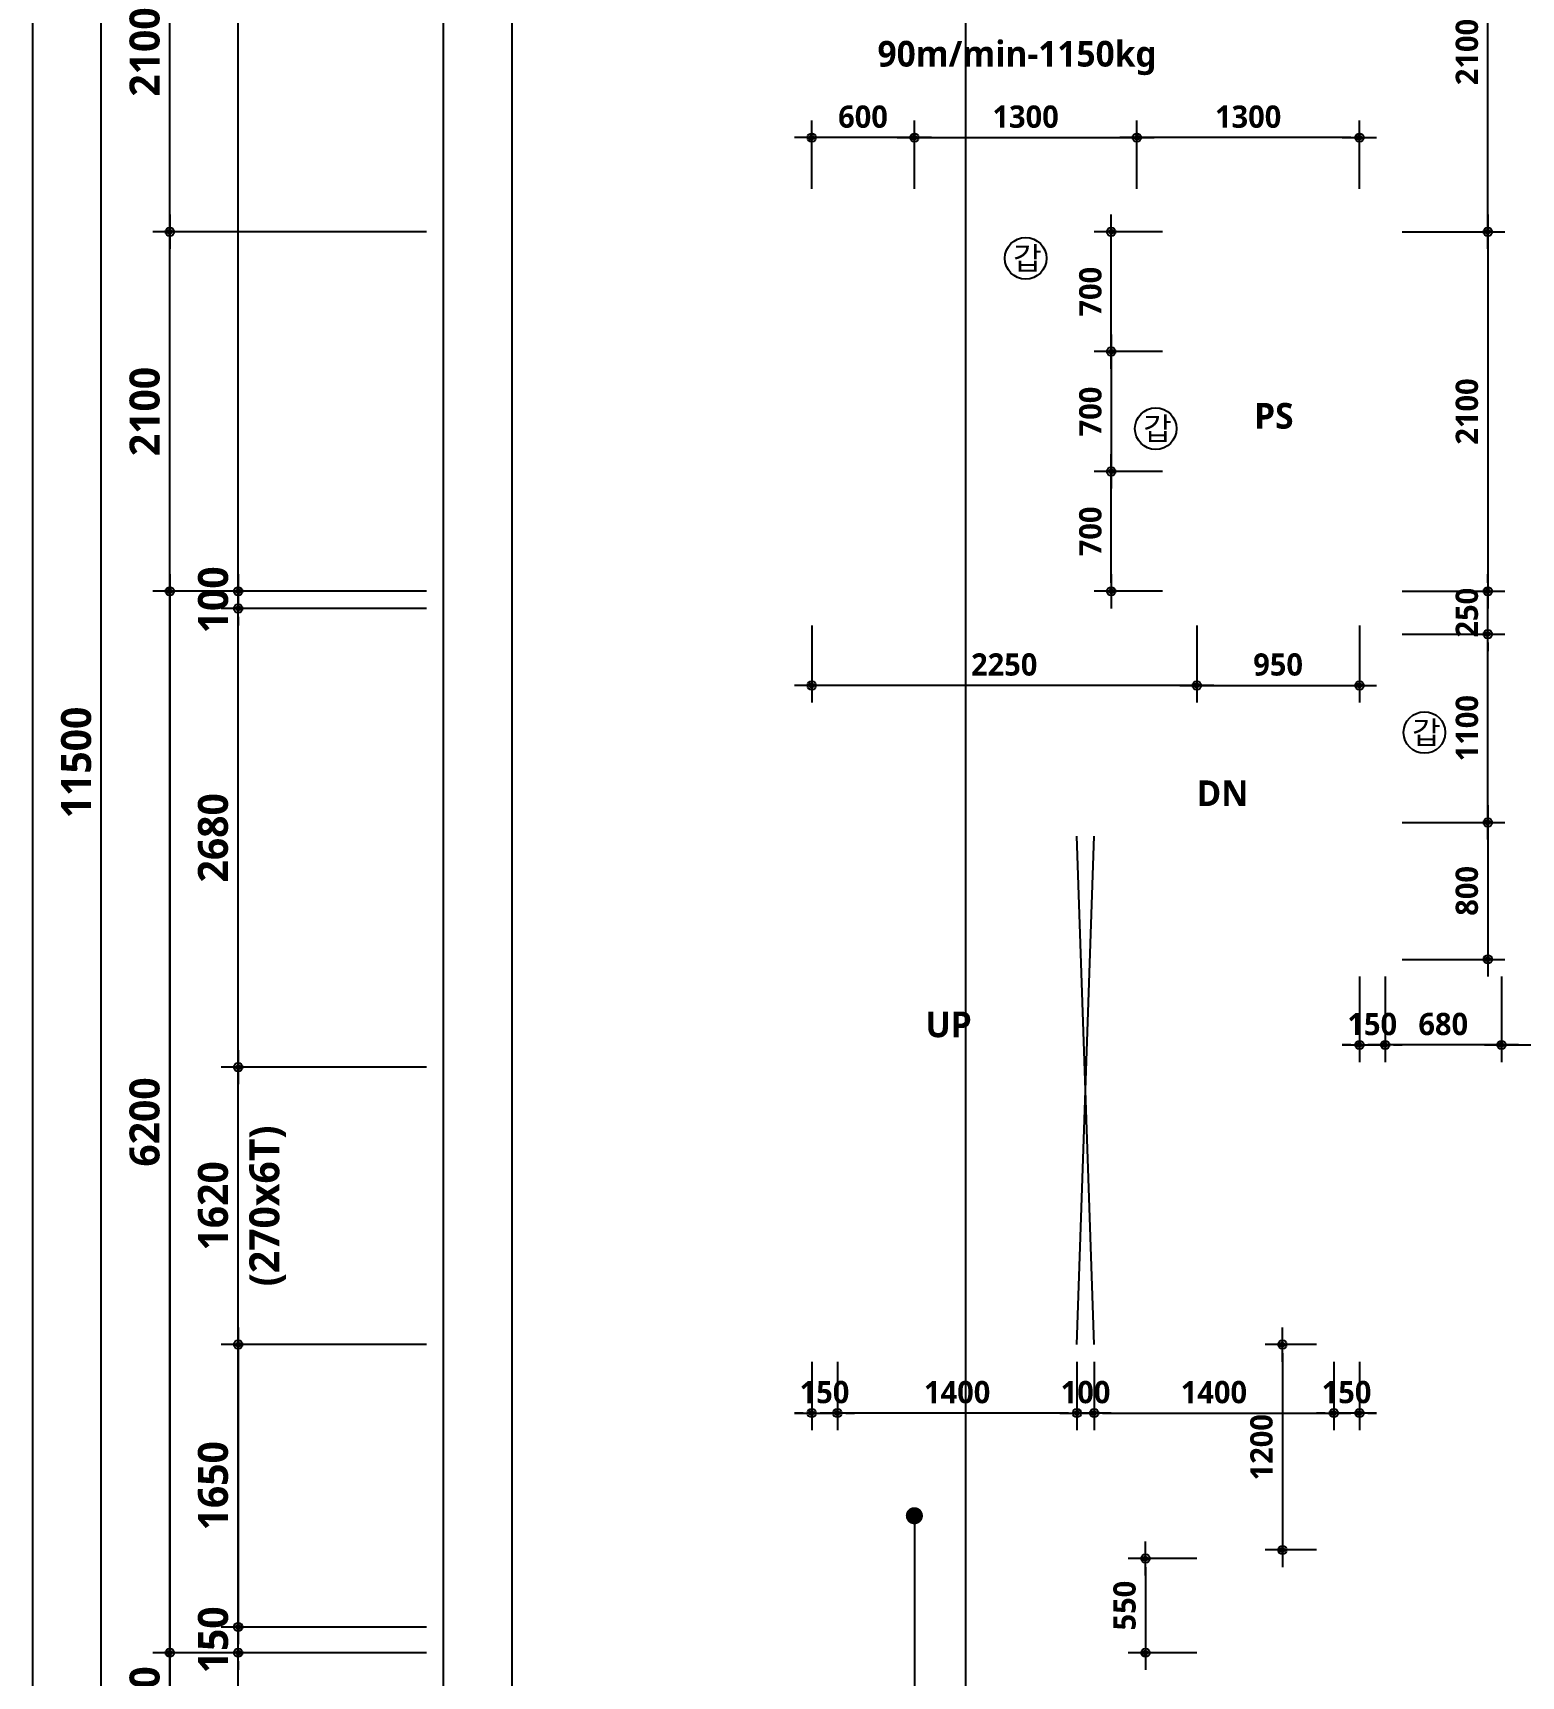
# Model space of a CAD drawing. Header units: millimetres. Extents: x -12482 to 126000, y 0 to 220200.
# Drawn here: x 61450 to 70145, y 157913 to 167512 of the extents above; entities that cross this region are included whole.
import ezdxf
from ezdxf.enums import TextEntityAlignment as Align

# ---------------------------------------------------------------- set-up
doc = ezdxf.new("R2010")
doc.units = ezdxf.units.MM
doc.header["$LTSCALE"] = 60
doc.linetypes.add('CEN', pattern=[62, 60, -1, 0, -1])
doc.layers.get('Defpoints').update_dxf_attribs({"color": 153})
for name, color, linetype in [('A-ANNO-DIM', 4, 'Continuous'), ('A-ANNO-SYMB', 7, 'Continuous'), ('A-ANNO-TEXT1', 7, 'Continuous'), ('A-ANNO-TITL', 7, 'Continuous'), ('A-FLOR-OPEN-BELO', 6, 'CEN'), ('A-ST-AXIS-DIM', 7, 'Continuous'), ('AA-MKXX', 3, 'Continuous')]:
    doc.layers.add(name, color=color, linetype=linetype)
doc.layers.add('G(그리드1)', color=185, linetype='Continuous', plot=False)
doc.layers.add('G(그리드2)', color=235, linetype='Continuous', plot=False)
doc.styles.add('2020음성 1차', font='NanumGothicBold.ttf')
doc.styles.add('SH_진천_나눔', font='')
doc.styles.get('SH_진천_나눔').set_extended_font_data('NanumGothic', bold=True)
doc.dimstyles.new('SHP 50', dxfattribs={"dimscale": 50, "dimtxt": 3.5, "dimasz": 1, "dimexe": 2, "dimexo": 2, "dimgap": 1, "dimtad": 1, "dimdec": 0, "dimzin": 0, "dimdsep": 46, "dimtxsty": 'SH_진천_나눔', "dimblk": 'DIMDOT', "dimcen": 0.09, "dimclrd": 256, "dimclre": 256, "dimclrt": 3, "dimadec": 0, "dimazin": 1, "dimtfac": 1, "dimtdec": 0, "dimtix": 1, "dimtmove": 2, "dimatfit": 0, "dimldrblk": 'DIMDOT', "dimfxl": 1, "dimtolj": 1, "dimtzin": 0, "dimlwd": -1, "dimlwe": -1, "dimarcsym": 0})
doc.dimstyles.new('SHP 50내부', dxfattribs={"dimscale": 50, "dimtxt": 2.6, "dimasz": 1, "dimexe": 2, "dimexo": 2, "dimgap": 1, "dimtad": 1, "dimdec": 0, "dimzin": 0, "dimdsep": 46, "dimtxsty": '2020음성 1차', "dimblk": 'DIMDOT', "dimcen": 0.09, "dimclrd": 256, "dimclre": 256, "dimclrt": 3, "dimadec": 0, "dimazin": 1, "dimtfac": 1, "dimtdec": 0, "dimtix": 1, "dimtmove": 2, "dimatfit": 0, "dimldrblk": 'DIMDOT', "dimfxl": 1, "dimtolj": 1, "dimtzin": 0, "dimlwd": -1, "dimlwe": -1, "dimarcsym": 0})

# ---------------------------------------------------------------- blocks, each defined once
blk = doc.blocks.new('DIMDOT')
at = {"color": 0}
blk.add_line((-2, 0), (2, 0), dxfattribs=at)
for radius in [0.5, 0.25]:
    blk.add_circle((0, 0), radius, dxfattribs=at)
blk = doc.blocks.new('*D18799')
at = {"layer": 'A-ANNO-DIM'}
for p, q in [((66600, 166600), (66600, 167000)), ((67900, 166600), (67900, 167000)), ((66650, 166900), (67850, 166900))]:
    blk.add_line(p, q, dxfattribs=at)
at = {"layer": 'Defpoints', "color": 0}
for p in [(67900, 166900), (66600, 166500), (67900, 166500)]:
    blk.add_point(p, dxfattribs=at)
at = {"layer": 'A-ANNO-DIM', "linetype": 'ByBlock', "xscale": 50, "yscale": 50, "zscale": 50, "rotation": 180}
blk.add_blockref('DIMDOT', (66600, 166900), dxfattribs=at)
at = {"layer": 'A-ANNO-DIM', "linetype": 'ByBlock', "xscale": 50, "yscale": 50, "zscale": 50}
blk.add_blockref('DIMDOT', (67900, 166900), dxfattribs=at)
at = {"layer": 'A-ANNO-DIM', "color": 3, "insert": (67250, 167021.7), "char_height": 130, "attachment_point": 5, "style": '2020음성 1차'}
blk.add_mtext('\\A1;1300', dxfattribs=at)
blk = doc.blocks.new('*D18800')
at = {"layer": 'A-ANNO-DIM'}
for p, q in [((66000, 166600), (66000, 167000)), ((66600, 166600), (66600, 167000)), ((66550, 166900), (66050, 166900))]:
    blk.add_line(p, q, dxfattribs=at)
at = {"layer": 'Defpoints', "color": 0}
for p in [(66000, 166900), (66000, 166500), (66600, 166500)]:
    blk.add_point(p, dxfattribs=at)
at = {"layer": 'A-ANNO-DIM', "linetype": 'ByBlock', "xscale": 50, "yscale": 50, "zscale": 50, "rotation": 180}
blk.add_blockref('DIMDOT', (66000, 166900), dxfattribs=at)
at = {"layer": 'A-ANNO-DIM', "linetype": 'ByBlock', "xscale": 50, "yscale": 50, "zscale": 50}
blk.add_blockref('DIMDOT', (66600, 166900), dxfattribs=at)
at = {"layer": 'A-ANNO-DIM', "color": 3, "insert": (66300, 167021.7), "char_height": 130, "attachment_point": 5, "style": '2020음성 1차'}
blk.add_mtext('\\A1;600', dxfattribs=at)
blk = doc.blocks.new('*D18801')
at = {"layer": 'A-ANNO-DIM'}
for p, q in [((67900, 166600), (67900, 167000)), ((69200, 166600), (69200, 167000)), ((69150, 166900), (67950, 166900))]:
    blk.add_line(p, q, dxfattribs=at)
at = {"layer": 'Defpoints', "color": 0}
for p in [(67900, 166900), (67900, 166500), (69200, 166500)]:
    blk.add_point(p, dxfattribs=at)
at = {"layer": 'A-ANNO-DIM', "linetype": 'ByBlock', "xscale": 50, "yscale": 50, "zscale": 50, "rotation": 180}
blk.add_blockref('DIMDOT', (67900, 166900), dxfattribs=at)
at = {"layer": 'A-ANNO-DIM', "linetype": 'ByBlock', "xscale": 50, "yscale": 50, "zscale": 50}
blk.add_blockref('DIMDOT', (69200, 166900), dxfattribs=at)
at = {"layer": 'A-ANNO-DIM', "color": 3, "insert": (68550, 167021.7), "char_height": 130, "attachment_point": 5, "style": '2020음성 1차'}
blk.add_mtext('\\A1;1300', dxfattribs=at)
blk = doc.blocks.new('*D18802')
at = {"layer": 'A-ANNO-DIM'}
for p, q in [((68050, 165650), (67650, 165650)), ((67750, 165600), (67750, 165000)), ((68050, 164950), (67650, 164950))]:
    blk.add_line(p, q, dxfattribs=at)
at = {"layer": 'Defpoints', "color": 0}
for p in [(68150, 165650), (67750, 164950), (68150, 164950)]:
    blk.add_point(p, dxfattribs=at)
at = {"layer": 'A-ANNO-DIM', "linetype": 'ByBlock', "xscale": 50, "yscale": 50, "zscale": 50}
for p, rotation in [((67750, 165650), 90), ((67750, 164950), 270)]:
    blk.add_blockref('DIMDOT', p, dxfattribs=dict(at, rotation=rotation))
at = {"layer": 'A-ANNO-DIM', "color": 3, "insert": (67628.7, 165300), "char_height": 130, "attachment_point": 5, "rotation": 90, "style": '2020음성 1차'}
blk.add_mtext('\\A1;700', dxfattribs=at)
blk = doc.blocks.new('*D18803')
at = {"layer": 'A-ANNO-DIM'}
for p, q in [((68050, 164950), (67650, 164950)), ((67750, 164300), (67750, 164900)), ((68050, 164250), (67650, 164250))]:
    blk.add_line(p, q, dxfattribs=at)
at = {"layer": 'Defpoints', "color": 0}
for p in [(67750, 164950), (68150, 164950), (68150, 164250)]:
    blk.add_point(p, dxfattribs=at)
at = {"layer": 'A-ANNO-DIM', "linetype": 'ByBlock', "xscale": 50, "yscale": 50, "zscale": 50}
for p, rotation in [((67750, 164950), 90), ((67750, 164250), 270)]:
    blk.add_blockref('DIMDOT', p, dxfattribs=dict(at, rotation=rotation))
at = {"layer": 'A-ANNO-DIM', "color": 3, "insert": (67628.7, 164600), "char_height": 130, "attachment_point": 5, "rotation": 90, "style": '2020음성 1차'}
blk.add_mtext('\\A1;700', dxfattribs=at)
blk = doc.blocks.new('*D18804')
at = {"layer": 'A-ANNO-DIM'}
for p, q in [((68050, 166350), (67650, 166350)), ((67750, 165700), (67750, 166300)), ((68050, 165650), (67650, 165650))]:
    blk.add_line(p, q, dxfattribs=at)
at = {"layer": 'Defpoints', "color": 0}
for p in [(67750, 166350), (68150, 166350), (68150, 165650)]:
    blk.add_point(p, dxfattribs=at)
at = {"layer": 'A-ANNO-DIM', "linetype": 'ByBlock', "xscale": 50, "yscale": 50, "zscale": 50}
for p, rotation in [((67750, 166350), 90), ((67750, 165650), 270)]:
    blk.add_blockref('DIMDOT', p, dxfattribs=dict(at, rotation=rotation))
at = {"layer": 'A-ANNO-DIM', "color": 3, "insert": (67628.7, 166000), "char_height": 130, "attachment_point": 5, "rotation": 90, "style": '2020음성 1차'}
blk.add_mtext('\\A1;700', dxfattribs=at)
blk = doc.blocks.new('갑종 TEXT100')
at = {"layer": 'A-ANNO-SYMB'}
blk.add_circle((0, 0), 243, dxfattribs=at)
at = {"layer": 'A-ANNO-TITL', "style": '2020음성 1차'}
blk.add_text('갑 ', height=266.7, dxfattribs=at).set_placement((67, 0), align=Align.MIDDLE_CENTER)
blk = doc.blocks.new('*D18807')
at = {"layer": 'A-ANNO-DIM'}
for p, q in [((67550, 159750), (67550, 159350)), ((67650, 159750), (67650, 159350)), ((67500, 159450), (67450, 159450)), ((67650, 159450), (67550, 159450)), ((67700, 159450), (67750, 159450))]:
    blk.add_line(p, q, dxfattribs=at)
at = {"layer": 'Defpoints', "color": 0}
for p in [(67550, 159850), (67650, 159850), (67550, 159450)]:
    blk.add_point(p, dxfattribs=at)
at = {"layer": 'A-ANNO-DIM', "linetype": 'ByBlock', "xscale": 50, "yscale": 50, "zscale": 50}
blk.add_blockref('DIMDOT', (67550, 159450), dxfattribs=at)
at = {"layer": 'A-ANNO-DIM', "linetype": 'ByBlock', "xscale": 50, "yscale": 50, "zscale": 50, "rotation": 180}
blk.add_blockref('DIMDOT', (67650, 159450), dxfattribs=at)
at = {"layer": 'A-ANNO-DIM', "color": 3, "insert": (67600, 159571.3), "char_height": 130, "attachment_point": 5, "style": '2020음성 1차'}
blk.add_mtext('\\A1;100', dxfattribs=at)
blk = doc.blocks.new('*D18808')
at = {"layer": 'A-ANNO-DIM'}
for p, q in [((67650, 159750), (67650, 159350)), ((69050, 159750), (69050, 159350)), ((67700, 159450), (69000, 159450))]:
    blk.add_line(p, q, dxfattribs=at)
at = {"layer": 'Defpoints', "color": 0}
for p in [(67650, 159850), (69050, 159850), (69050, 159450)]:
    blk.add_point(p, dxfattribs=at)
at = {"layer": 'A-ANNO-DIM', "linetype": 'ByBlock', "xscale": 50, "yscale": 50, "zscale": 50, "rotation": 180}
blk.add_blockref('DIMDOT', (67650, 159450), dxfattribs=at)
at = {"layer": 'A-ANNO-DIM', "linetype": 'ByBlock', "xscale": 50, "yscale": 50, "zscale": 50}
blk.add_blockref('DIMDOT', (69050, 159450), dxfattribs=at)
at = {"layer": 'A-ANNO-DIM', "color": 3, "insert": (68350, 159571.3), "char_height": 130, "attachment_point": 5, "style": '2020음성 1차'}
blk.add_mtext('\\A1;1400', dxfattribs=at)
blk = doc.blocks.new('*D18809')
at = {"layer": 'A-ANNO-DIM'}
for p, q in [((69050, 159750), (69050, 159350)), ((69200, 159750), (69200, 159350)), ((69000, 159450), (68950, 159450)), ((69200, 159450), (69050, 159450)), ((69250, 159450), (69300, 159450))]:
    blk.add_line(p, q, dxfattribs=at)
at = {"layer": 'Defpoints', "color": 0}
for p in [(69050, 159850), (69200, 159850), (69050, 159450)]:
    blk.add_point(p, dxfattribs=at)
at = {"layer": 'A-ANNO-DIM', "linetype": 'ByBlock', "xscale": 50, "yscale": 50, "zscale": 50}
blk.add_blockref('DIMDOT', (69050, 159450), dxfattribs=at)
at = {"layer": 'A-ANNO-DIM', "linetype": 'ByBlock', "xscale": 50, "yscale": 50, "zscale": 50, "rotation": 180}
blk.add_blockref('DIMDOT', (69200, 159450), dxfattribs=at)
at = {"layer": 'A-ANNO-DIM', "color": 3, "insert": (69125, 159571.5), "char_height": 130, "attachment_point": 5, "style": '2020음성 1차'}
blk.add_mtext('\\A1;150', dxfattribs=at)
blk = doc.blocks.new('*D18810')
at = {"layer": 'A-ANNO-DIM'}
for p, q in [((66150, 159750), (66150, 159350)), ((67550, 159750), (67550, 159350)), ((67500, 159450), (66200, 159450))]:
    blk.add_line(p, q, dxfattribs=at)
at = {"layer": 'Defpoints', "color": 0}
for p in [(66150, 159850), (67550, 159850), (66150, 159450)]:
    blk.add_point(p, dxfattribs=at)
at = {"layer": 'A-ANNO-DIM', "linetype": 'ByBlock', "xscale": 50, "yscale": 50, "zscale": 50, "rotation": 180}
blk.add_blockref('DIMDOT', (66150, 159450), dxfattribs=at)
at = {"layer": 'A-ANNO-DIM', "linetype": 'ByBlock', "xscale": 50, "yscale": 50, "zscale": 50}
blk.add_blockref('DIMDOT', (67550, 159450), dxfattribs=at)
at = {"layer": 'A-ANNO-DIM', "color": 3, "insert": (66850, 159571.3), "char_height": 130, "attachment_point": 5, "style": '2020음성 1차'}
blk.add_mtext('\\A1;1400', dxfattribs=at)
blk = doc.blocks.new('*D18811')
at = {"layer": 'A-ANNO-DIM'}
for p, q in [((66000, 159750), (66000, 159350)), ((66150, 159750), (66150, 159350)), ((65950, 159450), (65900, 159450)), ((66000, 159450), (66150, 159450)), ((66200, 159450), (66250, 159450))]:
    blk.add_line(p, q, dxfattribs=at)
at = {"layer": 'Defpoints', "color": 0}
for p in [(66000, 159850), (66150, 159850), (66150, 159450)]:
    blk.add_point(p, dxfattribs=at)
at = {"layer": 'A-ANNO-DIM', "linetype": 'ByBlock', "xscale": 50, "yscale": 50, "zscale": 50}
blk.add_blockref('DIMDOT', (66000, 159450), dxfattribs=at)
at = {"layer": 'A-ANNO-DIM', "linetype": 'ByBlock', "xscale": 50, "yscale": 50, "zscale": 50, "rotation": 180}
blk.add_blockref('DIMDOT', (66150, 159450), dxfattribs=at)
at = {"layer": 'A-ANNO-DIM', "color": 3, "insert": (66075, 159571.5), "char_height": 130, "attachment_point": 5, "style": '2020음성 1차'}
blk.add_mtext('\\A1;150', dxfattribs=at)
blk = doc.blocks.new('*D18812')
at = {"layer": 'A-ST-AXIS-DIM'}
for p, q in [((63750, 161470), (62550, 161470)), ((62650, 159900), (62650, 161420)), ((63750, 159850), (62550, 159850))]:
    blk.add_line(p, q, dxfattribs=at)
at = {"layer": 'Defpoints', "color": 0}
for p in [(62650, 161470), (63850, 161470), (63850, 159850)]:
    blk.add_point(p, dxfattribs=at)
at = {"layer": 'A-ST-AXIS-DIM', "linetype": 'ByBlock', "xscale": 50, "yscale": 50, "zscale": 50}
for p, rotation in [((62650, 161470), 90), ((62650, 159850), 270)]:
    blk.add_blockref('DIMDOT', p, dxfattribs=dict(at, rotation=rotation))
at = {"layer": 'A-ST-AXIS-DIM', "color": 3, "char_height": 175, "attachment_point": 5, "rotation": 90, "style": 'SH_진천_나눔'}
for s, insert in [('\\A1;(270x6T)', (62821.6, 160660)), ('\\A1;1620', (62503.4, 160660))]:
    blk.add_mtext(s, dxfattribs=dict(at, insert=insert))
blk = doc.blocks.new('*D18813')
at = {"layer": 'A-ST-AXIS-DIM'}
for p, q in [((63750, 164150), (62550, 164150)), ((62650, 161520), (62650, 164100)), ((63750, 161470), (62550, 161470))]:
    blk.add_line(p, q, dxfattribs=at)
at = {"layer": 'Defpoints', "color": 0}
for p in [(62650, 164150), (63850, 164150), (63850, 161470)]:
    blk.add_point(p, dxfattribs=at)
at = {"layer": 'A-ST-AXIS-DIM', "linetype": 'ByBlock', "xscale": 50, "yscale": 50, "zscale": 50}
for p, rotation in [((62650, 164150), 90), ((62650, 161470), 270)]:
    blk.add_blockref('DIMDOT', p, dxfattribs=dict(at, rotation=rotation))
at = {"layer": 'A-ST-AXIS-DIM', "color": 3, "insert": (62503.4, 162810), "char_height": 175, "attachment_point": 5, "rotation": 90, "style": 'SH_진천_나눔'}
blk.add_mtext('\\A1;2680', dxfattribs=at)
blk = doc.blocks.new('*D18814')
at = {"layer": 'A-ST-AXIS-DIM'}
for p, q in [((62650, 164300), (62650, 164350)), ((63750, 164250), (62550, 164250)), ((62650, 164250), (62650, 164150)), ((63750, 164150), (62550, 164150)), ((62650, 164100), (62650, 164050))]:
    blk.add_line(p, q, dxfattribs=at)
at = {"layer": 'Defpoints', "color": 0}
for p in [(63850, 164250), (62650, 164150), (63850, 164150)]:
    blk.add_point(p, dxfattribs=at)
at = {"layer": 'A-ST-AXIS-DIM', "linetype": 'ByBlock', "xscale": 50, "yscale": 50, "zscale": 50}
for p, rotation in [((62650, 164250), 270), ((62650, 164150), 90)]:
    blk.add_blockref('DIMDOT', p, dxfattribs=dict(at, rotation=rotation))
at = {"layer": 'A-ST-AXIS-DIM', "color": 3, "insert": (62504, 164200), "char_height": 175, "attachment_point": 5, "rotation": 90, "style": 'SH_진천_나눔'}
blk.add_mtext('\\A1;100', dxfattribs=at)
blk = doc.blocks.new('*D18815')
at = {"layer": 'A-ST-AXIS-DIM'}
for p, q in [((63750, 159850), (62550, 159850)), ((62650, 159800), (62650, 158250)), ((63750, 158200), (62550, 158200))]:
    blk.add_line(p, q, dxfattribs=at)
at = {"layer": 'Defpoints', "color": 0}
for p in [(63850, 159850), (62650, 158200), (63850, 158200)]:
    blk.add_point(p, dxfattribs=at)
at = {"layer": 'A-ST-AXIS-DIM', "linetype": 'ByBlock', "xscale": 50, "yscale": 50, "zscale": 50}
for p, rotation in [((62650, 159850), 90), ((62650, 158200), 270)]:
    blk.add_blockref('DIMDOT', p, dxfattribs=dict(at, rotation=rotation))
at = {"layer": 'A-ST-AXIS-DIM', "color": 3, "insert": (62503.4, 159025), "char_height": 175, "attachment_point": 5, "rotation": 90, "style": 'SH_진천_나눔'}
blk.add_mtext('\\A1;1650', dxfattribs=at)
blk = doc.blocks.new('*D18816')
at = {"layer": 'A-ST-AXIS-DIM'}
for p, q in [((62650, 158250), (62650, 158300)), ((63750, 158200), (62550, 158200)), ((62650, 158050), (62650, 158200)), ((63750, 158050), (62550, 158050)), ((62650, 158000), (62650, 157950))]:
    blk.add_line(p, q, dxfattribs=at)
at = {"layer": 'Defpoints', "color": 0}
for p in [(62650, 158200), (63850, 158200), (63850, 158050)]:
    blk.add_point(p, dxfattribs=at)
at = {"layer": 'A-ST-AXIS-DIM', "linetype": 'ByBlock', "xscale": 50, "yscale": 50, "zscale": 50}
for p, rotation in [((62650, 158200), 270), ((62650, 158050), 90)]:
    blk.add_blockref('DIMDOT', p, dxfattribs=dict(at, rotation=rotation))
at = {"layer": 'A-ST-AXIS-DIM', "color": 3, "insert": (62503.8, 158125), "char_height": 175, "attachment_point": 5, "rotation": 90, "style": 'SH_진천_나눔'}
blk.add_mtext('\\A1;150', dxfattribs=at)
blk = doc.blocks.new('*D18829')
at = {"layer": 'A-ANNO-DIM'}
for p, q in [((68250, 158600), (67850, 158600)), ((67950, 158550), (67950, 158100)), ((68250, 158050), (67850, 158050))]:
    blk.add_line(p, q, dxfattribs=at)
at = {"layer": 'Defpoints', "color": 0}
for p in [(68350, 158600), (67950, 158050), (68350, 158050)]:
    blk.add_point(p, dxfattribs=at)
at = {"layer": 'A-ANNO-DIM', "linetype": 'ByBlock', "xscale": 50, "yscale": 50, "zscale": 50}
for p, rotation in [((67950, 158600), 90), ((67950, 158050), 270)]:
    blk.add_blockref('DIMDOT', p, dxfattribs=dict(at, rotation=rotation))
at = {"layer": 'A-ANNO-DIM', "color": 3, "insert": (67828.5, 158325), "char_height": 130, "attachment_point": 5, "rotation": 90, "style": '2020음성 1차'}
blk.add_mtext('\\A1;550', dxfattribs=at)
blk = doc.blocks.new('*D18833')
at = {"layer": 'A-ANNO-DIM'}
for p, q in [((68950, 159850), (68650, 159850)), ((68750, 159800), (68750, 158700)), ((68950, 158650), (68650, 158650))]:
    blk.add_line(p, q, dxfattribs=at)
at = {"layer": 'Defpoints', "color": 0}
for p in [(69050, 159850), (68750, 158650), (69050, 158650)]:
    blk.add_point(p, dxfattribs=at)
at = {"layer": 'A-ANNO-DIM', "linetype": 'ByBlock', "xscale": 50, "yscale": 50, "zscale": 50}
for p, rotation in [((68750, 159850), 90), ((68750, 158650), 270)]:
    blk.add_blockref('DIMDOT', p, dxfattribs=dict(at, rotation=rotation))
at = {"layer": 'A-ANNO-DIM', "color": 3, "insert": (68628.5, 159250), "char_height": 130, "attachment_point": 5, "rotation": 90, "style": '2020음성 1차'}
blk.add_mtext('\\A1;1200', dxfattribs=at)
blk = doc.blocks.new('*D18837')
at = {"layer": 'A-ANNO-DIM'}
for p, q in [((69450, 164000), (70050, 164000)), ((69950, 162950), (69950, 163950)), ((69450, 162900), (70050, 162900))]:
    blk.add_line(p, q, dxfattribs=at)
at = {"layer": 'Defpoints', "color": 0}
for p in [(69350, 164000), (69950, 164000), (69350, 162900)]:
    blk.add_point(p, dxfattribs=at)
at = {"layer": 'A-ANNO-DIM', "linetype": 'ByBlock', "xscale": 50, "yscale": 50, "zscale": 50}
for p, rotation in [((69950, 164000), 90), ((69950, 162900), 270)]:
    blk.add_blockref('DIMDOT', p, dxfattribs=dict(at, rotation=rotation))
at = {"layer": 'A-ANNO-DIM', "color": 3, "insert": (69828.7, 163450), "char_height": 130, "attachment_point": 5, "rotation": 90, "style": '2020음성 1차'}
blk.add_mtext('\\A1;1100', dxfattribs=at)
blk = doc.blocks.new('*D18838')
at = {"layer": 'A-ANNO-DIM'}
for p, q in [((69950, 164300), (69950, 164350)), ((69450, 164250), (70050, 164250)), ((69950, 164000), (69950, 164250)), ((69450, 164000), (70050, 164000)), ((69950, 163950), (69950, 163900))]:
    blk.add_line(p, q, dxfattribs=at)
at = {"layer": 'Defpoints', "color": 0}
for p in [(69350, 164250), (69950, 164250), (69350, 164000)]:
    blk.add_point(p, dxfattribs=at)
at = {"layer": 'A-ANNO-DIM', "linetype": 'ByBlock', "xscale": 50, "yscale": 50, "zscale": 50}
for p, rotation in [((69950, 164250), 270), ((69950, 164000), 90)]:
    blk.add_blockref('DIMDOT', p, dxfattribs=dict(at, rotation=rotation))
at = {"layer": 'A-ANNO-DIM', "color": 3, "insert": (69828.4, 164125), "char_height": 130, "attachment_point": 5, "rotation": 90, "style": '2020음성 1차'}
blk.add_mtext('\\A1;250', dxfattribs=at)
blk = doc.blocks.new('*D18855')
at = {"layer": 'A-ANNO-DIM'}
for p, q in [((69350, 162000), (69350, 161500)), ((70029.9, 162000), (70029.9, 161500)), ((69979.9, 161600), (69400, 161600))]:
    blk.add_line(p, q, dxfattribs=at)
at = {"layer": 'Defpoints', "color": 0}
for p in [(69350, 162100), (70029.9, 162100), (69350, 161600)]:
    blk.add_point(p, dxfattribs=at)
at = {"layer": 'A-ANNO-DIM', "linetype": 'ByBlock', "xscale": 50, "yscale": 50, "zscale": 50, "rotation": 180}
blk.add_blockref('DIMDOT', (69350, 161600), dxfattribs=at)
at = {"layer": 'A-ANNO-DIM', "linetype": 'ByBlock', "xscale": 50, "yscale": 50, "zscale": 50}
blk.add_blockref('DIMDOT', (70029.9, 161600), dxfattribs=at)
at = {"layer": 'A-ANNO-DIM', "color": 3, "insert": (69689.9, 161721.7), "char_height": 130, "attachment_point": 5, "style": '2020음성 1차'}
blk.add_mtext('\\A1;680', dxfattribs=at)
blk = doc.blocks.new('*D18856')
at = {"layer": 'A-ANNO-DIM'}
for p, q in [((69200, 162000), (69200, 161500)), ((69350, 162000), (69350, 161500)), ((69150, 161600), (69100, 161600)), ((69200, 161600), (69350, 161600)), ((69400, 161600), (69450, 161600))]:
    blk.add_line(p, q, dxfattribs=at)
at = {"layer": 'Defpoints', "color": 0}
for p in [(69200, 162100), (69350, 162100), (69350, 161600)]:
    blk.add_point(p, dxfattribs=at)
at = {"layer": 'A-ANNO-DIM', "linetype": 'ByBlock', "xscale": 50, "yscale": 50, "zscale": 50}
blk.add_blockref('DIMDOT', (69200, 161600), dxfattribs=at)
at = {"layer": 'A-ANNO-DIM', "linetype": 'ByBlock', "xscale": 50, "yscale": 50, "zscale": 50, "rotation": 180}
blk.add_blockref('DIMDOT', (69350, 161600), dxfattribs=at)
at = {"layer": 'A-ANNO-DIM', "color": 3, "insert": (69275, 161721.5), "char_height": 130, "attachment_point": 5, "style": '2020음성 1차'}
blk.add_mtext('\\A1;150', dxfattribs=at)
blk = doc.blocks.new('*D18863')
at = {"layer": 'A-ST-AXIS-DIM'}
for p, q in [((63750, 169000), (61750, 169000)), ((61850, 157550), (61850, 168950)), ((63750, 157500), (61750, 157500))]:
    blk.add_line(p, q, dxfattribs=at)
at = {"layer": 'Defpoints', "color": 0}
for p in [(61850, 169000), (63850, 169000), (63850, 157500)]:
    blk.add_point(p, dxfattribs=at)
at = {"layer": 'A-ST-AXIS-DIM', "linetype": 'ByBlock', "xscale": 50, "yscale": 50, "zscale": 50}
for p, rotation in [((61850, 169000), 90), ((61850, 157500), 270)]:
    blk.add_blockref('DIMDOT', p, dxfattribs=dict(at, rotation=rotation))
at = {"layer": 'A-ST-AXIS-DIM', "color": 3, "insert": (61703.8, 163250), "char_height": 175, "attachment_point": 5, "rotation": 90, "style": 'SH_진천_나눔'}
blk.add_mtext('\\A1;11500', dxfattribs=at)
blk = doc.blocks.new('*D18864')
at = {"layer": 'A-ST-AXIS-DIM'}
for p, q in [((63750, 164250), (62150, 164250)), ((62250, 164200), (62250, 158100)), ((63750, 158050), (62150, 158050))]:
    blk.add_line(p, q, dxfattribs=at)
at = {"layer": 'Defpoints', "color": 0}
for p in [(63850, 164250), (62250, 158050), (63850, 158050)]:
    blk.add_point(p, dxfattribs=at)
at = {"layer": 'A-ST-AXIS-DIM', "linetype": 'ByBlock', "xscale": 50, "yscale": 50, "zscale": 50}
for p, rotation in [((62250, 164250), 90), ((62250, 158050), 270)]:
    blk.add_blockref('DIMDOT', p, dxfattribs=dict(at, rotation=rotation))
at = {"layer": 'A-ST-AXIS-DIM', "color": 3, "insert": (62103.4, 161150), "char_height": 175, "attachment_point": 5, "rotation": 90, "style": 'SH_진천_나눔'}
blk.add_mtext('\\A1;6200', dxfattribs=at)
blk = doc.blocks.new('*D18865')
at = {"layer": 'A-ST-AXIS-DIM'}
for p, q in [((63750, 166350), (62150, 166350)), ((62250, 164300), (62250, 166300)), ((63750, 164250), (62150, 164250))]:
    blk.add_line(p, q, dxfattribs=at)
at = {"layer": 'Defpoints', "color": 0}
for p in [(62250, 166350), (63850, 166350), (63850, 164250)]:
    blk.add_point(p, dxfattribs=at)
at = {"layer": 'A-ST-AXIS-DIM', "linetype": 'ByBlock', "xscale": 50, "yscale": 50, "zscale": 50}
for p, rotation in [((62250, 166350), 90), ((62250, 164250), 270)]:
    blk.add_blockref('DIMDOT', p, dxfattribs=dict(at, rotation=rotation))
at = {"layer": 'A-ST-AXIS-DIM', "color": 3, "insert": (62103.8, 165300), "char_height": 175, "attachment_point": 5, "rotation": 90, "style": 'SH_진천_나눔'}
blk.add_mtext('\\A1;2100', dxfattribs=at)
blk = doc.blocks.new('*D18866')
at = {"layer": 'A-ST-AXIS-DIM'}
for p, q in [((63750, 158050), (62150, 158050)), ((62250, 158000), (62250, 157550)), ((63750, 157500), (62150, 157500))]:
    blk.add_line(p, q, dxfattribs=at)
at = {"layer": 'Defpoints', "color": 0}
for p in [(63850, 158050), (62250, 157500), (63850, 157500)]:
    blk.add_point(p, dxfattribs=at)
at = {"layer": 'A-ST-AXIS-DIM', "linetype": 'ByBlock', "xscale": 50, "yscale": 50, "zscale": 50}
for p, rotation in [((62250, 158050), 90), ((62250, 157500), 270)]:
    blk.add_blockref('DIMDOT', p, dxfattribs=dict(at, rotation=rotation))
at = {"layer": 'A-ST-AXIS-DIM', "color": 3, "insert": (62103.8, 157775), "char_height": 175, "attachment_point": 5, "rotation": 90, "style": 'SH_진천_나눔'}
blk.add_mtext('\\A1;550', dxfattribs=at)
blk = doc.blocks.new('*D18867')
at = {"layer": 'A-ST-AXIS-DIM'}
for p, q in [((63750, 168450), (62150, 168450)), ((62250, 166400), (62250, 168400)), ((63750, 166350), (62150, 166350))]:
    blk.add_line(p, q, dxfattribs=at)
at = {"layer": 'Defpoints', "color": 0}
for p in [(62250, 168450), (63850, 168450), (63850, 166350)]:
    blk.add_point(p, dxfattribs=at)
at = {"layer": 'A-ST-AXIS-DIM', "linetype": 'ByBlock', "xscale": 50, "yscale": 50, "zscale": 50}
for p, rotation in [((62250, 168450), 90), ((62250, 166350), 270)]:
    blk.add_blockref('DIMDOT', p, dxfattribs=dict(at, rotation=rotation))
at = {"layer": 'A-ST-AXIS-DIM', "color": 3, "insert": (62103.8, 167400), "char_height": 175, "attachment_point": 5, "rotation": 90, "style": 'SH_진천_나눔'}
blk.add_mtext('\\A1;2100', dxfattribs=at)
blk = doc.blocks.new('*D18976')
at = {"layer": 'A-ANNO-DIM'}
for p, q in [((66000, 164050), (66000, 163600)), ((68250, 164050), (68250, 163600)), ((68200, 163700), (66050, 163700))]:
    blk.add_line(p, q, dxfattribs=at)
at = {"layer": 'Defpoints', "color": 0}
for p in [(66000, 164150), (68250, 164150), (66000, 163700)]:
    blk.add_point(p, dxfattribs=at)
at = {"layer": 'A-ANNO-DIM', "linetype": 'ByBlock', "xscale": 50, "yscale": 50, "zscale": 50, "rotation": 180}
blk.add_blockref('DIMDOT', (66000, 163700), dxfattribs=at)
at = {"layer": 'A-ANNO-DIM', "linetype": 'ByBlock', "xscale": 50, "yscale": 50, "zscale": 50}
blk.add_blockref('DIMDOT', (68250, 163700), dxfattribs=at)
at = {"layer": 'A-ANNO-DIM', "color": 3, "insert": (67125, 163821.6), "char_height": 130, "attachment_point": 5, "style": '2020음성 1차'}
blk.add_mtext('\\A1;2250', dxfattribs=at)
blk = doc.blocks.new('*D18977')
at = {"layer": 'A-ANNO-DIM'}
for p, q in [((68250, 164050), (68250, 163600)), ((69200, 164050), (69200, 163600)), ((68300, 163700), (69150, 163700))]:
    blk.add_line(p, q, dxfattribs=at)
at = {"layer": 'Defpoints', "color": 0}
for p in [(68250, 164150), (69200, 164150), (69200, 163700)]:
    blk.add_point(p, dxfattribs=at)
at = {"layer": 'A-ANNO-DIM', "linetype": 'ByBlock', "xscale": 50, "yscale": 50, "zscale": 50, "rotation": 180}
blk.add_blockref('DIMDOT', (68250, 163700), dxfattribs=at)
at = {"layer": 'A-ANNO-DIM', "linetype": 'ByBlock', "xscale": 50, "yscale": 50, "zscale": 50}
blk.add_blockref('DIMDOT', (69200, 163700), dxfattribs=at)
at = {"layer": 'A-ANNO-DIM', "color": 3, "insert": (68725, 163821.7), "char_height": 130, "attachment_point": 5, "style": '2020음성 1차'}
blk.add_mtext('\\A1;950', dxfattribs=at)
blk = doc.blocks.new('*D21372')
at = {"layer": 'A-ANNO-DIM'}
for p, q in [((70029.9, 162000), (70029.9, 161500)), ((72029.9, 162000), (72029.9, 161500)), ((70079.9, 161600), (71979.9, 161600))]:
    blk.add_line(p, q, dxfattribs=at)
at = {"layer": 'Defpoints', "color": 0}
for p in [(70029.9, 162100), (72029.9, 162100), (72029.9, 161600)]:
    blk.add_point(p, dxfattribs=at)
at = {"layer": 'A-ANNO-DIM', "linetype": 'ByBlock', "xscale": 50, "yscale": 50, "zscale": 50, "rotation": 180}
blk.add_blockref('DIMDOT', (70029.9, 161600), dxfattribs=at)
at = {"layer": 'A-ANNO-DIM', "linetype": 'ByBlock', "xscale": 50, "yscale": 50, "zscale": 50}
blk.add_blockref('DIMDOT', (72029.9, 161600), dxfattribs=at)
at = {"layer": 'A-ANNO-DIM', "color": 3, "insert": (71029.9, 161721.5), "char_height": 130, "attachment_point": 5, "style": '2020음성 1차'}
blk.add_mtext('\\A1;2000', dxfattribs=at)
blk = doc.blocks.new('*D21375')
at = {"layer": 'A-ANNO-DIM'}
for p, q in [((69450, 162900), (70050, 162900)), ((69950, 162850), (69950, 162150)), ((69450, 162100), (70050, 162100))]:
    blk.add_line(p, q, dxfattribs=at)
at = {"layer": 'Defpoints', "color": 0}
for p in [(69350, 162900), (69350, 162100), (69950, 162100)]:
    blk.add_point(p, dxfattribs=at)
at = {"layer": 'A-ANNO-DIM', "linetype": 'ByBlock', "xscale": 50, "yscale": 50, "zscale": 50}
for p, rotation in [((69950, 162900), 90), ((69950, 162100), 270)]:
    blk.add_blockref('DIMDOT', p, dxfattribs=dict(at, rotation=rotation))
at = {"layer": 'A-ANNO-DIM', "color": 3, "insert": (69828.3, 162500), "char_height": 130, "attachment_point": 5, "rotation": 90, "style": '2020음성 1차'}
blk.add_mtext('\\A1;800', dxfattribs=at)
blk = doc.blocks.new('*D21376')
at = {"layer": 'A-ANNO-DIM'}
for p, q in [((69450, 166350), (70050, 166350)), ((69950, 166300), (69950, 164300)), ((69450, 164250), (70050, 164250))]:
    blk.add_line(p, q, dxfattribs=at)
at = {"layer": 'Defpoints', "color": 0}
for p in [(69350, 166350), (69350, 164250), (69950, 164250)]:
    blk.add_point(p, dxfattribs=at)
at = {"layer": 'A-ANNO-DIM', "linetype": 'ByBlock', "xscale": 50, "yscale": 50, "zscale": 50}
for p, rotation in [((69950, 166350), 90), ((69950, 164250), 270)]:
    blk.add_blockref('DIMDOT', p, dxfattribs=dict(at, rotation=rotation))
at = {"layer": 'A-ANNO-DIM', "color": 3, "insert": (69828.5, 165300), "char_height": 130, "attachment_point": 5, "rotation": 90, "style": '2020음성 1차'}
blk.add_mtext('\\A1;2100', dxfattribs=at)
blk = doc.blocks.new('*D21377')
at = {"layer": 'A-ANNO-DIM'}
for p, q in [((69450, 168450), (70050, 168450)), ((69950, 166400), (69950, 168400)), ((69450, 166350), (70050, 166350))]:
    blk.add_line(p, q, dxfattribs=at)
at = {"layer": 'Defpoints', "color": 0}
for p in [(69350, 168450), (69950, 168450), (69350, 166350)]:
    blk.add_point(p, dxfattribs=at)
at = {"layer": 'A-ANNO-DIM', "linetype": 'ByBlock', "xscale": 50, "yscale": 50, "zscale": 50}
for p, rotation in [((69950, 168450), 90), ((69950, 166350), 270)]:
    blk.add_blockref('DIMDOT', p, dxfattribs=dict(at, rotation=rotation))
at = {"layer": 'A-ANNO-DIM', "color": 3, "insert": (69828.5, 167400), "char_height": 130, "attachment_point": 5, "rotation": 90, "style": '2020음성 1차'}
blk.add_mtext('\\A1;2100', dxfattribs=at)
blk = doc.blocks.new('*U22506')
at = {"layer": 'AA-MKXX'}
blk.add_hatch(color=256, dxfattribs=at).paths.add_polyline_path([(41300, 600), (41090, 0), (41300, 0)])
at = {"layer": 'AA-MKXX', "linetype": 'CEN', "ltscale": 300}
blk.add_line((900, 0), (41300, 0), dxfattribs=at)
at = {"layer": 'AA-MKXX'}
blk.add_lwpolyline([(41300, 0), (41300, 600), (41090, 0)], close=True, dxfattribs=at)

msp = doc.modelspace()

# ---------------------------------------------------------------- linework, layer by layer
at = {"const_width": 50}
msp.add_lwpolyline([(66600, 158825, 1), (66600, 158875, 1)], format="xyb", close=True, dxfattribs=at)
msp.add_lwpolyline([(66600, 158850), (66600, 156050)])
at = {"layer": 'A-FLOR-OPEN-BELO'}
for p, q in [((67550, 159850), (67650, 162820)), ((67650, 159850), (67550, 162820))]:
    msp.add_line(p, q, dxfattribs=at)
at = {"layer": 'G(그리드1)'}
for points in [[(75950, 152700), (61450, 152700), (61450, 174000), (75950, 174000)], [(75550, 153900), (61850, 153900), (61850, 173600), (75550, 173600)], [(75150, 154300), (62250, 154300), (62250, 173200), (75150, 173200)], [(74750, 154700), (62650, 154700), (62650, 172800), (74750, 172800)], [(73950, 155500), (63850, 155500), (63850, 171600), (73950, 171600)]]:
    msp.add_lwpolyline(points, close=True, dxfattribs=at)
at = {"layer": 'G(그리드2)'}
msp.add_lwpolyline([(73550, 155900), (64250, 155900), (64250, 171200), (73550, 171200)], close=True, dxfattribs=at)

# ---------------------------------------------------------------- block references
at = {"xscale": 0.3333333333333333, "yscale": 0.3333333333333333, "zscale": 0.3333333333333333, "rotation": 270.0000000000003}
msp.add_blockref('*U22506', (66898.1, 169666.7), dxfattribs=at)
at = {"xscale": 0.5, "yscale": 0.5, "zscale": 0.5}
for p in [(67250, 166195), (68010, 165200), (69580, 163425)]:
    msp.add_blockref('갑종 TEXT100', p, dxfattribs=at)

# ---------------------------------------------------------------- texts
at = {"layer": 'A-ANNO-TEXT1'}
for s, style, p in [('90m/min-1150kg', '2020음성 1차', (67200, 167390)), ('PS', 'SH_진천_나눔', (68700, 165275)), ('DN', 'SH_진천_나눔', (68400, 163070)), ('UP', 'SH_진천_나눔', (66800, 161720))]:
    msp.add_text(s, height=150, dxfattribs=dict(at, style=style)).set_placement(p, align=Align.MIDDLE_CENTER)

# ---------------------------------------------------------------- dimensions: what is measured, and where the dimension line sits
at = {"layer": 'A-ANNO-DIM'}
for base, p1, p2, angle, picture, middle in [((69950, 168450), (69350, 166350), (69350, 168450), 90, '*D21377', (69828.5, 167400)), ((66000, 166900), (66600, 166500), (66000, 166500), 180, '*D18800', (66300, 167021.7)), ((67900, 166900), (69200, 166500), (67900, 166500), 180, '*D18801', (68550, 167021.7)), ((67750, 166350), (68150, 165650), (68150, 166350), 90, '*D18804', (67628.7, 166000)), ((69950, 164250), (69350, 166350), (69350, 164250), 270, '*D21376', (69828.5, 165300)), ((67750, 164950), (68150, 165650), (68150, 164950), 270, '*D18802', (67628.7, 165300)), ((67750, 164950), (68150, 164250), (68150, 164950), 90, '*D18803', (67628.7, 164600)), ((69950, 164250), (69350, 164000), (69350, 164250), 90, '*D18838', (69828.4, 164125)), ((66000, 163700), (68250, 164150), (66000, 164150), 180, '*D18976', (67125, 163821.6)), ((69200, 163700), (68250, 164150), (69200, 164150), 0, '*D18977', (68725, 163821.7)), ((69950, 164000), (69350, 162900), (69350, 164000), 90, '*D18837', (69828.7, 163450)), ((69950, 162100), (69350, 162900), (69350, 162100), 270, '*D21375', (69828.3, 162500)), ((69350, 161600, 103000), (70029.9, 162100, 103000), (69350, 162100, 103000), 180, '*D18855', (69689.9, 161721.7, 103000)), ((68750, 158650), (69050, 159850), (69050, 158650), 90, '*D18833', (68628.5, 159250)), ((66150, 159450), (67550, 159850), (66150, 159850), 180, '*D18810', (66850, 159571.3)), ((67550, 159450), (67650, 159850), (67550, 159850), 180, '*D18807', (67600, 159571.3)), ((69050, 159450), (69200, 159850), (69050, 159850), 180, '*D18809', (69125, 159571.5)), ((67950, 158050), (68350, 158600), (68350, 158050), 90, '*D18829', (67828.5, 158325))]:
    dim = msp.add_linear_dim(base=base, p1=p1, p2=p2, angle=angle, dimstyle='SHP 50내부', override={"dimtxsty": '2020음성 1차', "dimldrblk": 'DIMDOT'}, dxfattribs=at)
    dim.commit()
    dim.dimension.update_dxf_attribs({"geometry": picture, "text_midpoint": middle})
for base, p1, p2, picture, middle in [((67900, 166900), (66600, 166500), (67900, 166500), '*D18799', (67250, 167021.7)), ((69350, 161600, 103000), (69200, 162100, 103000), (69350, 162100, 103000), '*D18856', (69275, 161721.5, 103000)), ((72029.9, 161600, 103000), (70029.9, 162100, 103000), (72029.9, 162100, 103000), '*D21372', (71029.9, 161721.5, 103000)), ((66150, 159450), (66000, 159850), (66150, 159850), '*D18811', (66075, 159571.5)), ((69050, 159450), (67650, 159850), (69050, 159850), '*D18808', (68350, 159571.3))]:
    dim = msp.add_linear_dim(base=base, p1=p1, p2=p2, dimstyle='SHP 50내부', override={"dimtxsty": '2020음성 1차', "dimldrblk": 'DIMDOT'}, dxfattribs=at)
    dim.commit()
    dim.dimension.update_dxf_attribs({"geometry": picture, "text_midpoint": middle})
at = {"layer": 'A-ST-AXIS-DIM'}
for base, p1, p2, angle, picture, middle in [((61850, 169000), (63850, 157500), (63850, 169000), 90, '*D18863', (61703.8, 163250)), ((62250, 168450), (63850, 166350), (63850, 168450), 90, '*D18867', (62103.8, 167400)), ((62250, 166350), (63850, 164250), (63850, 166350), 90, '*D18865', (62103.8, 165300)), ((62250, 158050), (63850, 164250), (63850, 158050), 270, '*D18864', (62103.4, 161150)), ((62250, 157500), (63850, 158050), (63850, 157500), 270, '*D18866', (62103.8, 157775))]:
    dim = msp.add_linear_dim(base=base, p1=p1, p2=p2, angle=angle, dimstyle='SHP 50', dxfattribs=at)
    dim.commit()
    dim.dimension.update_dxf_attribs({"geometry": picture, "text_midpoint": middle})
for base, p1, p2, angle, picture, middle in [((62650, 164150), (63850, 164250), (63850, 164150), 90, '*D18814', (62504, 164200)), ((62650, 164150), (63850, 161470), (63850, 164150), 270, '*D18813', (62503.4, 162810)), ((62650, 158200), (63850, 159850), (63850, 158200), 90, '*D18815', (62503.4, 159025)), ((62650, 158200), (63850, 158050), (63850, 158200), 270, '*D18816', (62503.8, 158125))]:
    dim = msp.add_linear_dim(base=base, p1=p1, p2=p2, angle=angle, dimstyle='SHP 50', override={"dimtxsty": 'SH_진천_나눔', "dimldrblk": 'DIMDOT'}, dxfattribs=at)
    dim.commit()
    dim.dimension.update_dxf_attribs({"geometry": picture, "text_midpoint": middle})
dim = msp.add_linear_dim(base=(62650, 161470), p1=(63850, 159850), p2=(63850, 161470), angle=270, text='<>\\X(270x6T)', dimstyle='SHP 50', override={"dimtxsty": 'SH_진천_나눔', "dimldrblk": 'DIMDOT'}, dxfattribs=at)
dim.commit()
dim.dimension.update_dxf_attribs({"geometry": '*D18812', "text_midpoint": (62650, 160660)})

doc.saveas('drawing.dxf')
